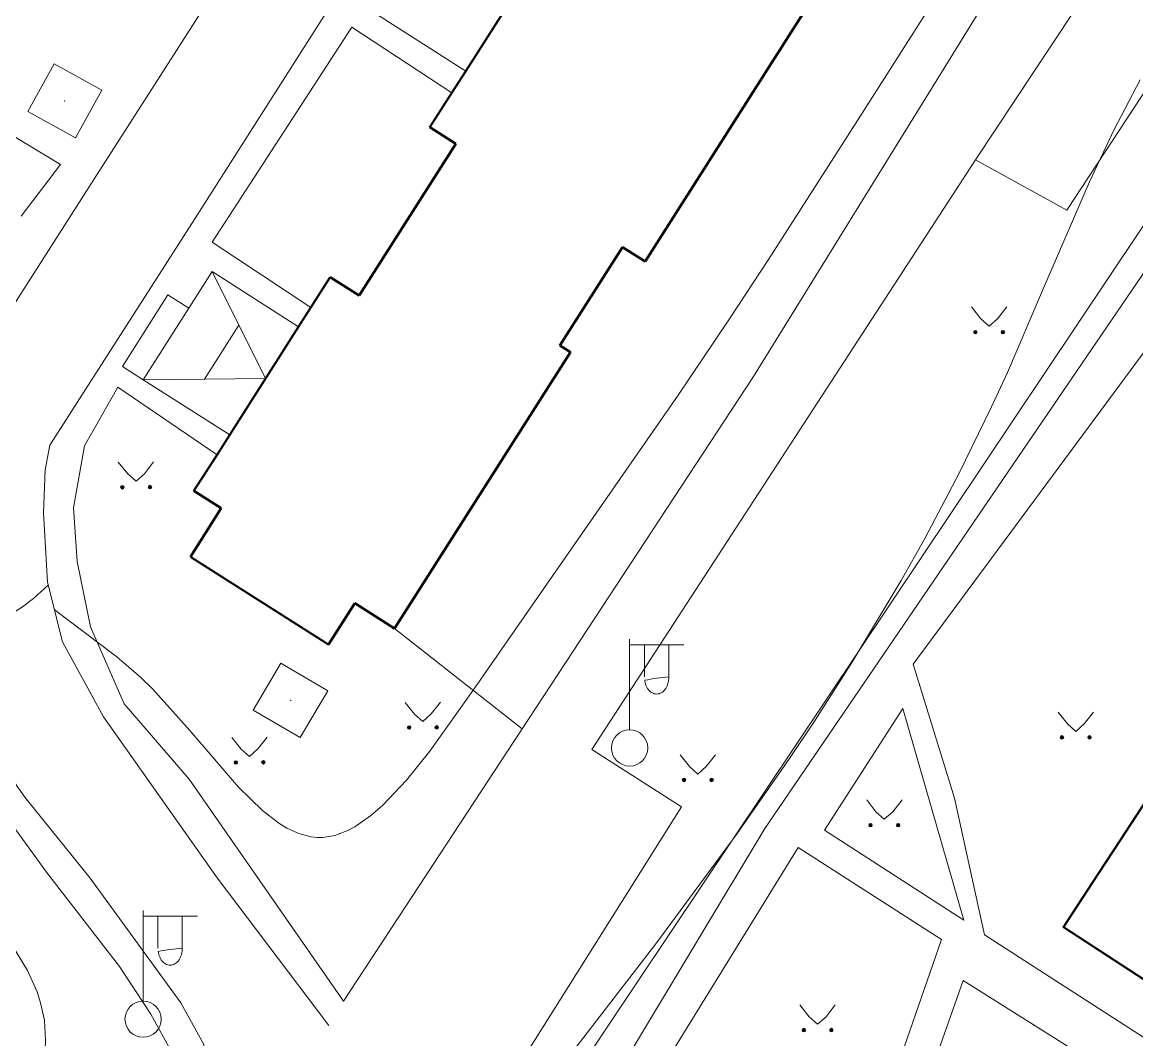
# Model space of a CAD drawing. Extents: x 1000 to 4000, y -5000 to -1000.
# Drawn here: x 1460.8 to 1522.3, y -4550.9 to -4494.7 of the extents above; entities that cross this region are included whole.
import ezdxf

# ---------------------------------------------------------------- set-up
doc = ezdxf.new("R2010")
doc.units = 0
doc.header["$MEASUREMENT"] = 0
for name, color, linetype in [('СЛОЙ_11', 7, 'CONTINUOUS'), ('СЛОЙ_24', 7, 'CONTINUOUS'), ('СЛОЙ_3', 7, 'CONTINUOUS'), ('СЛОЙ_40', 7, 'CONTINUOUS'), ('СЛОЙ_41', 7, 'CONTINUOUS'), ('СЛОЙ_50', 7, 'CONTINUOUS'), ('СЛОЙ_6', 7, 'CONTINUOUS'), ('СЛОЙ_7', 7, 'CONTINUOUS')]:
    doc.layers.add(name, color=color, linetype=linetype)

# ---------------------------------------------------------------- blocks, each defined once
blk = doc.blocks.new('*U103')
at = {"layer": 'СЛОЙ_41', "color": 3, "linetype": 'Continuous'}
for points in [[(0.669, -0.347), (0.667, -0.328), (0.669, -0.309)], [(0.675, -0.365), (0.669, -0.309), (0.675, -0.291)], [(0.669, -0.347), (0.669, -0.309), (0.669, -0.347)], [(0.669, -0.347), (0.669, -0.309), (0.669, -0.309)], [(0.669, -0.347), (0.669, -0.309), (0.675, -0.365)], [(0.684, -0.382), (0.675, -0.291), (0.684, -0.274)], [(0.675, -0.365), (0.675, -0.291), (0.675, -0.365)], [(0.675, -0.365), (0.675, -0.291), (0.675, -0.291)], [(0.675, -0.365), (0.675, -0.291), (0.684, -0.382)], [(0.696, -0.397), (0.684, -0.274), (0.696, -0.259)], [(0.684, -0.382), (0.684, -0.274), (0.684, -0.382)], [(0.684, -0.382), (0.684, -0.274), (0.684, -0.274)], [(0.684, -0.382), (0.684, -0.274), (0.696, -0.397)], [(0.711, -0.409), (0.696, -0.259), (0.711, -0.247)], [(0.696, -0.397), (0.696, -0.259), (0.696, -0.397)], [(0.696, -0.397), (0.696, -0.259), (0.696, -0.259)], [(0.696, -0.397), (0.696, -0.259), (0.711, -0.409)], [(0.728, -0.418), (0.711, -0.247), (0.728, -0.238)], [(0.711, -0.409), (0.711, -0.247), (0.711, -0.409)], [(0.711, -0.409), (0.711, -0.247), (0.711, -0.247)], [(0.711, -0.409), (0.711, -0.247), (0.728, -0.418)], [(0.746, -0.424), (0.728, -0.238), (0.746, -0.232)], [(0.728, -0.418), (0.728, -0.238), (0.728, -0.418)], [(0.728, -0.418), (0.728, -0.238), (0.728, -0.238)], [(0.728, -0.418), (0.728, -0.238), (0.746, -0.424)], [(0.765, -0.426), (0.746, -0.232), (0.765, -0.23)], [(0.746, -0.424), (0.746, -0.232), (0.746, -0.424)], [(0.746, -0.424), (0.746, -0.232), (0.746, -0.232)], [(0.746, -0.424), (0.746, -0.232), (0.765, -0.426)], [(0.765, -0.426), (0.765, -0.23), (0.765, -0.426)]]:
    blk.add_solid(points, dxfattribs=at)
at = {"layer": 'СЛОЙ_41', "color": 3, "linetype": 'Continuous', "extrusion": (0, 0, -1)}
for points in [[(-0.765, -0.426), (-0.765, -0.23), (-0.765, -0.23)], [(-0.765, -0.426), (-0.765, -0.23), (-0.784, -0.424)], [(-0.784, -0.424), (-0.765, -0.23), (-0.784, -0.232)], [(-0.784, -0.424), (-0.784, -0.232), (-0.784, -0.424)], [(-0.784, -0.424), (-0.784, -0.232), (-0.784, -0.232)], [(-0.784, -0.424), (-0.784, -0.232), (-0.802, -0.418)], [(-0.802, -0.418), (-0.784, -0.232), (-0.802, -0.238)], [(-0.802, -0.418), (-0.802, -0.238), (-0.802, -0.418)], [(-0.802, -0.418), (-0.802, -0.238), (-0.802, -0.238)], [(-0.802, -0.418), (-0.802, -0.238), (-0.819, -0.409)], [(-0.819, -0.409), (-0.802, -0.238), (-0.819, -0.247)], [(-0.819, -0.409), (-0.819, -0.247), (-0.819, -0.409)], [(-0.819, -0.409), (-0.819, -0.247), (-0.819, -0.247)], [(-0.819, -0.409), (-0.819, -0.247), (-0.834, -0.397)], [(-0.834, -0.397), (-0.819, -0.247), (-0.834, -0.259)], [(-0.834, -0.397), (-0.834, -0.259), (-0.834, -0.397)], [(-0.834, -0.397), (-0.834, -0.259), (-0.834, -0.259)], [(-0.834, -0.397), (-0.834, -0.259), (-0.846, -0.382)], [(-0.846, -0.382), (-0.834, -0.259), (-0.846, -0.274)], [(-0.846, -0.382), (-0.846, -0.274), (-0.846, -0.382)], [(-0.846, -0.382), (-0.846, -0.274), (-0.846, -0.274)], [(-0.846, -0.382), (-0.846, -0.274), (-0.855, -0.365)], [(-0.855, -0.365), (-0.846, -0.274), (-0.855, -0.291)], [(-0.855, -0.365), (-0.855, -0.291), (-0.855, -0.365)], [(-0.855, -0.365), (-0.855, -0.291), (-0.855, -0.291)], [(-0.855, -0.365), (-0.855, -0.291), (-0.861, -0.347)], [(-0.861, -0.347), (-0.855, -0.291), (-0.861, -0.309)], [(-0.861, -0.347), (-0.861, -0.309), (-0.861, -0.347)], [(-0.861, -0.347), (-0.861, -0.309), (-0.861, -0.309)], [(-0.861, -0.347), (-0.861, -0.309), (-0.863, -0.328)]]:
    blk.add_solid(points, dxfattribs=at)
blk = doc.blocks.new('*U104')
at = {"layer": 'СЛОЙ_41', "color": 3, "linetype": 'Continuous'}
for points in [[(-0.852, -0.347), (-0.854, -0.328), (-0.852, -0.309)], [(-0.846, -0.365), (-0.852, -0.309), (-0.846, -0.291)], [(-0.852, -0.347), (-0.852, -0.309), (-0.852, -0.347)], [(-0.852, -0.347), (-0.852, -0.309), (-0.852, -0.309)], [(-0.852, -0.347), (-0.852, -0.309), (-0.846, -0.365)], [(-0.837, -0.382), (-0.846, -0.291), (-0.837, -0.274)], [(-0.846, -0.365), (-0.846, -0.291), (-0.846, -0.365)], [(-0.846, -0.365), (-0.846, -0.291), (-0.846, -0.291)], [(-0.846, -0.365), (-0.846, -0.291), (-0.837, -0.382)], [(-0.825, -0.397), (-0.837, -0.274), (-0.825, -0.259)], [(-0.837, -0.382), (-0.837, -0.274), (-0.837, -0.382)], [(-0.837, -0.382), (-0.837, -0.274), (-0.837, -0.274)], [(-0.837, -0.382), (-0.837, -0.274), (-0.825, -0.397)], [(-0.81, -0.409), (-0.825, -0.259), (-0.81, -0.247)], [(-0.825, -0.397), (-0.825, -0.259), (-0.825, -0.397)], [(-0.825, -0.397), (-0.825, -0.259), (-0.825, -0.259)], [(-0.825, -0.397), (-0.825, -0.259), (-0.81, -0.409)], [(-0.793, -0.418), (-0.81, -0.247), (-0.793, -0.238)], [(-0.81, -0.409), (-0.81, -0.247), (-0.81, -0.409)], [(-0.81, -0.409), (-0.81, -0.247), (-0.81, -0.247)], [(-0.81, -0.409), (-0.81, -0.247), (-0.793, -0.418)], [(-0.775, -0.424), (-0.793, -0.238), (-0.775, -0.232)], [(-0.793, -0.418), (-0.793, -0.238), (-0.793, -0.418)], [(-0.793, -0.418), (-0.793, -0.238), (-0.793, -0.238)], [(-0.793, -0.418), (-0.793, -0.238), (-0.775, -0.424)], [(-0.756, -0.426), (-0.775, -0.232), (-0.756, -0.23)], [(-0.775, -0.424), (-0.775, -0.232), (-0.775, -0.424)], [(-0.775, -0.424), (-0.775, -0.232), (-0.775, -0.232)], [(-0.775, -0.424), (-0.775, -0.232), (-0.756, -0.426)], [(-0.756, -0.426), (-0.756, -0.23), (-0.756, -0.426)]]:
    blk.add_solid(points, dxfattribs=at)
at = {"layer": 'СЛОЙ_41', "color": 3, "linetype": 'Continuous', "extrusion": (0, 0, -1)}
for points in [[(0.756, -0.426), (0.756, -0.23), (0.756, -0.23)], [(0.756, -0.426), (0.756, -0.23), (0.737, -0.424)], [(0.737, -0.424), (0.756, -0.23), (0.737, -0.232)], [(0.737, -0.424), (0.737, -0.232), (0.737, -0.424)], [(0.737, -0.424), (0.737, -0.232), (0.737, -0.232)], [(0.737, -0.424), (0.737, -0.232), (0.719, -0.418)], [(0.719, -0.418), (0.737, -0.232), (0.719, -0.238)], [(0.719, -0.418), (0.719, -0.238), (0.719, -0.418)], [(0.719, -0.418), (0.719, -0.238), (0.719, -0.238)], [(0.719, -0.418), (0.719, -0.238), (0.702, -0.409)], [(0.702, -0.409), (0.719, -0.238), (0.702, -0.247)], [(0.702, -0.409), (0.702, -0.247), (0.702, -0.409)], [(0.702, -0.409), (0.702, -0.247), (0.702, -0.247)], [(0.702, -0.409), (0.702, -0.247), (0.687, -0.397)], [(0.687, -0.397), (0.702, -0.247), (0.687, -0.259)], [(0.687, -0.397), (0.687, -0.259), (0.687, -0.397)], [(0.687, -0.397), (0.687, -0.259), (0.687, -0.259)], [(0.687, -0.397), (0.687, -0.259), (0.675, -0.382)], [(0.675, -0.382), (0.687, -0.259), (0.675, -0.274)], [(0.675, -0.382), (0.675, -0.274), (0.675, -0.382)], [(0.675, -0.382), (0.675, -0.274), (0.675, -0.274)], [(0.675, -0.382), (0.675, -0.274), (0.666, -0.365)], [(0.666, -0.365), (0.675, -0.274), (0.666, -0.291)], [(0.666, -0.365), (0.666, -0.291), (0.666, -0.365)], [(0.666, -0.365), (0.666, -0.291), (0.666, -0.291)], [(0.666, -0.365), (0.666, -0.291), (0.66, -0.347)], [(0.66, -0.347), (0.666, -0.291), (0.66, -0.309)], [(0.66, -0.347), (0.66, -0.309), (0.66, -0.347)], [(0.66, -0.347), (0.66, -0.309), (0.66, -0.309)], [(0.66, -0.347), (0.66, -0.309), (0.658, -0.328)]]:
    blk.add_solid(points, dxfattribs=at)

msp = doc.modelspace()

# ---------------------------------------------------------------- linework, layer by layer
at = {"layer": 'СЛОЙ_11', "color": 253, "linetype": 'Continuous', "lineweight": 0}
msp.add_lwpolyline([(1487.943, -4557.895), (1529.432, -4495.847)], dxfattribs=at)
at = {"layer": 'СЛОЙ_24', "color": 253, "linetype": 'Continuous', "lineweight": 0}
for p, q in [((1462.939, -4502.555), (1456.532, -4498.684)), ((1460.764, -4505.394), (1462.939, -4502.555)), ((1509.425, -4532.581), (1512.781, -4544.248)), ((1512.781, -4544.248), (1505.09, -4539.285)), ((1511.545, -4545.331), (1503.646, -4540.248))]:
    msp.add_line(p, q, dxfattribs=at)
for points in [[(1462.36, -4518.032), (1470.356, -4505.557), (1491.269, -4472.699), (1500.18, -4459.092)], [(1488.42, -4533.699), (1501.181, -4514.246), (1521.829, -4480.824), (1522.603, -4479.091), (1523.606, -4476.219), (1524.062, -4473.939), (1524.108, -4471.676), (1523.808, -4470.523), (1523.561, -4470.035), (1523.239, -4469.334), (1522.576, -4468.488), (1521.941, -4467.882)], [(1464.648, -4503.588), (1477.803, -4483.03)], [(1513.424, -4502.291), (1520.949, -4490.931), (1525.928, -4493.703)], [(1513.424, -4502.291), (1518.466, -4505.074), (1525.928, -4493.703)], [(1476.756, -4510.439), (1471.313, -4506.833), (1479.016, -4494.978), (1484.536, -4498.596)], [(1490.764, -4557.572), (1501.8, -4539.205), (1530.786, -4496.675)], [(1509.987, -4530.132), (1533.683, -4498.089)], [(1492.267, -4534.844), (1513.424, -4502.291)], [(1457.687, -4514.466), (1464.648, -4503.588)], [(1466.446, -4532.316), (1464.594, -4528.065), (1463.864, -4524.462), (1463.652, -4521.504), (1464.267, -4518.074), (1466.102, -4514.833), (1471.581, -4518.565)], [(1419.868, -4526.71), (1421.548, -4524.132), (1423.335, -4521.543), (1425.627, -4519.016), (1427.941, -4517.071), (1430.439, -4516.536), (1432.981, -4516.893), (1436.14, -4518.352), (1456.15, -4530.619), (1460.982, -4537.459), (1464.574, -4541.929), (1469.588, -4548.821), (1470.842, -4551.119), (1470.882, -4553.145), (1470.59, -4555.598), (1470.041, -4557.795), (1468.211, -4560.944), (1454.152, -4583.109), (1453.483, -4583.979)], [(1465.312, -4533.035), (1463.044, -4528.885), (1462.223, -4525.602), (1461.995, -4521.771), (1462.087, -4519.4), (1462.36, -4518.032)], [(1450.708, -4528.908), (1454.807, -4531.471), (1462.163, -4541.612), (1466.198, -4546.811), (1467.918, -4549.447), (1469.126, -4551.607), (1469.419, -4553.328), (1469.126, -4556.111), (1467.772, -4558.93), (1452.467, -4583.324)], [(1509.987, -4530.132), (1512.274, -4537.518), (1513.92, -4545.066)], [(1466.446, -4532.316), (1470.033, -4536.473), (1478.566, -4548.719)], [(1465.312, -4533.035), (1471.589, -4541.919), (1477.742, -4550.068)], [(1505.09, -4539.285), (1509.425, -4532.581)], [(1478.566, -4548.719), (1488.42, -4533.699)], [(1497.202, -4537.996), (1492.267, -4534.844)], [(1497.202, -4537.996), (1470.431, -4580.58), (1466.984, -4578.217)], [(1492.369, -4558.535), (1503.646, -4540.248)], [(1504.489, -4567.929), (1504.569, -4565.481), (1511.545, -4545.331)], [(1528.842, -4551.518), (1527.43, -4553.77), (1513.92, -4545.066)], [(1507.077, -4567.46), (1506.415, -4565.561), (1512.756, -4547.576), (1533.153, -4560.423)]]:
    msp.add_lwpolyline(points, dxfattribs=at)
at = {"layer": 'СЛОЙ_3', "color": 253, "linetype": 'Continuous', "lineweight": 0}
for p, q in [((1461.144, -4499.63), (1462.588, -4497.001)), ((1462.588, -4497.001), (1465.217, -4498.445)), ((1463.773, -4501.075), (1465.217, -4498.445)), ((1463.773, -4501.075), (1461.144, -4499.63)), ((1494.344, -4533.751), (1494.344, -4528.751)), ((1494.344, -4531.751), (1494.344, -4528.751)), ((1494.344, -4529.065), (1497.344, -4529.065)), ((1495.165, -4530.833), (1495.165, -4529.065)), ((1496.507, -4530.833), (1496.507, -4529.065)), ((1473.58, -4532.657), (1475.101, -4530.071)), ((1475.101, -4530.071), (1477.687, -4531.592)), ((1476.166, -4534.179), (1477.687, -4531.592)), ((1476.166, -4534.179), (1473.58, -4532.657)), ((1467.5, -4548.721), (1467.5, -4543.721)), ((1467.5, -4546.721), (1467.5, -4543.721)), ((1467.5, -4544.035), (1470.5, -4544.035)), ((1468.321, -4545.803), (1468.321, -4544.035)), ((1469.663, -4545.803), (1469.663, -4544.035))]:
    msp.add_line(p, q, dxfattribs=at)
for points in [[(1496.507, -4530.833, -0.035191), (1496.494, -4531.017, -0.036545), (1496.456, -4531.194, -0.03934), (1496.394, -4531.357, -0.0437), (1496.311, -4531.5, -0.049642), (1496.209, -4531.617, -0.056748), (1496.093, -4531.704, -0.0637), (1495.967, -4531.758, -0.068204), (1495.836, -4531.776, -0.068204), (1495.705, -4531.758, -0.0637), (1495.579, -4531.704, -0.056748), (1495.463, -4531.617, -0.049642), (1495.361, -4531.5, -0.0437), (1495.278, -4531.357, -0.03934), (1495.216, -4531.194, -0.036545), (1495.178, -4531.017, -0.035191)], [(1469.663, -4545.803, -0.035191), (1469.65, -4545.987, -0.036545), (1469.612, -4546.164, -0.03934), (1469.55, -4546.327, -0.0437), (1469.467, -4546.47, -0.049642), (1469.365, -4546.587, -0.056748), (1469.249, -4546.674, -0.0637), (1469.123, -4546.728, -0.068204), (1468.992, -4546.746, -0.068204), (1468.861, -4546.728, -0.0637), (1468.735, -4546.674, -0.056748), (1468.619, -4546.587, -0.049642), (1468.517, -4546.47, -0.0437), (1468.434, -4546.327, -0.03934), (1468.372, -4546.164, -0.036545), (1468.334, -4545.987, -0.035191)]]:
    msp.add_lwpolyline(points, format="xyb", close=True, dxfattribs=at)
for centre in [(1494.344, -4534.751), (1467.5, -4549.721)]:
    msp.add_circle(centre, 1, dxfattribs=at)
for p in [(1463.18, -4499.038), (1475.633, -4532.125)]:
    msp.add_point(p, dxfattribs=at)
at = {"layer": 'СЛОЙ_40', "color": 253, "linetype": 'Continuous', "lineweight": 0}
msp.add_lwpolyline([(1481.374, -4528.166), (1488.42, -4533.699)], dxfattribs=at)
at = {"layer": 'СЛОЙ_41', "color": 253, "linetype": 'Continuous', "lineweight": 0}
for p, q in [((1513.206, -4510.413), (1513.716, -4511.063)), ((1515.156, -4510.413), (1514.646, -4511.063)), ((1513.716, -4511.063), (1514.176, -4511.473)), ((1514.646, -4511.063), (1514.176, -4511.473)), ((1517.987, -4532.778), (1518.497, -4533.428)), ((1519.937, -4532.778), (1519.427, -4533.428)), ((1518.497, -4533.428), (1518.957, -4533.838)), ((1519.427, -4533.428), (1518.957, -4533.838)), ((1497.131, -4535.131), (1497.641, -4535.781)), ((1499.081, -4535.131), (1498.571, -4535.781)), ((1497.641, -4535.781), (1498.101, -4536.191)), ((1498.571, -4535.781), (1498.101, -4536.191)), ((1507.424, -4537.619), (1507.934, -4538.269)), ((1509.374, -4537.619), (1508.864, -4538.269)), ((1507.934, -4538.269), (1508.394, -4538.679)), ((1508.864, -4538.269), (1508.394, -4538.679)), ((1503.741, -4548.934), (1504.251, -4549.584)), ((1505.691, -4548.934), (1505.181, -4549.584)), ((1504.251, -4549.584), (1504.711, -4549.994)), ((1505.181, -4549.584), (1504.711, -4549.994))]:
    msp.add_line(p, q, dxfattribs=at)
for points in [[(1466.132, -4518.98), (1466.648, -4519.626), (1467.111, -4520.032)], [(1468.082, -4518.964), (1467.578, -4519.618), (1467.111, -4520.032)], [(1481.955, -4532.239), (1482.471, -4532.885), (1482.934, -4533.291)], [(1483.905, -4532.223), (1483.401, -4532.877), (1482.934, -4533.291)], [(1472.391, -4534.167), (1472.907, -4534.813), (1473.37, -4535.219)], [(1474.341, -4534.151), (1473.837, -4534.805), (1473.37, -4535.219)]]:
    msp.add_lwpolyline(points, dxfattribs=at)
for centre in [(1513.42, -4511.801), (1514.941, -4511.801), (1466.358, -4520.366), (1467.879, -4520.354), (1482.181, -4533.625), (1483.702, -4533.613), (1518.201, -4534.166), (1519.722, -4534.166), (1472.617, -4535.553), (1474.138, -4535.541), (1497.345, -4536.519), (1498.866, -4536.519), (1507.638, -4539.009), (1509.159, -4539.009), (1503.955, -4550.322), (1505.476, -4550.322)]:
    msp.add_circle(centre, 0.0976, dxfattribs=at)
for points in [[(1513.324, -4511.82), (1513.322, -4511.801), (1513.324, -4511.782)], [(1513.329, -4511.838), (1513.324, -4511.782), (1513.329, -4511.764)], [(1513.324, -4511.82), (1513.324, -4511.782), (1513.329, -4511.838)], [(1513.338, -4511.855), (1513.329, -4511.764), (1513.338, -4511.747)], [(1513.329, -4511.838), (1513.329, -4511.764), (1513.338, -4511.855)], [(1513.351, -4511.87), (1513.338, -4511.747), (1513.351, -4511.732)], [(1513.338, -4511.855), (1513.338, -4511.747), (1513.351, -4511.87)], [(1513.365, -4511.882), (1513.351, -4511.732), (1513.365, -4511.72)], [(1513.351, -4511.87), (1513.351, -4511.732), (1513.365, -4511.882)], [(1513.382, -4511.891), (1513.365, -4511.72), (1513.382, -4511.711)], [(1513.365, -4511.882), (1513.365, -4511.72), (1513.382, -4511.891)], [(1513.401, -4511.897), (1513.382, -4511.711), (1513.401, -4511.705)], [(1513.382, -4511.891), (1513.382, -4511.711), (1513.401, -4511.897)], [(1513.42, -4511.899), (1513.401, -4511.705), (1513.42, -4511.703)], [(1513.401, -4511.897), (1513.401, -4511.705), (1513.42, -4511.899)], [(1514.845, -4511.82), (1514.843, -4511.801), (1514.845, -4511.782)], [(1514.85, -4511.838), (1514.845, -4511.782), (1514.85, -4511.764)], [(1514.845, -4511.82), (1514.845, -4511.782), (1514.85, -4511.838)], [(1514.859, -4511.855), (1514.85, -4511.764), (1514.859, -4511.747)], [(1514.85, -4511.838), (1514.85, -4511.764), (1514.859, -4511.855)], [(1514.872, -4511.87), (1514.859, -4511.747), (1514.872, -4511.732)], [(1514.859, -4511.855), (1514.859, -4511.747), (1514.872, -4511.87)], [(1514.886, -4511.882), (1514.872, -4511.732), (1514.886, -4511.72)], [(1514.872, -4511.87), (1514.872, -4511.732), (1514.886, -4511.882)], [(1514.903, -4511.891), (1514.886, -4511.72), (1514.903, -4511.711)], [(1514.886, -4511.882), (1514.886, -4511.72), (1514.903, -4511.891)], [(1514.922, -4511.897), (1514.903, -4511.711), (1514.922, -4511.705)], [(1514.903, -4511.891), (1514.903, -4511.711), (1514.922, -4511.897)], [(1514.941, -4511.899), (1514.922, -4511.705), (1514.941, -4511.703)], [(1514.922, -4511.897), (1514.922, -4511.705), (1514.941, -4511.899)], [(1518.105, -4534.185), (1518.103, -4534.166), (1518.105, -4534.147)], [(1518.11, -4534.203), (1518.105, -4534.147), (1518.11, -4534.129)], [(1518.105, -4534.185), (1518.105, -4534.147), (1518.11, -4534.203)], [(1518.119, -4534.22), (1518.11, -4534.129), (1518.119, -4534.112)], [(1518.11, -4534.203), (1518.11, -4534.129), (1518.119, -4534.22)], [(1518.132, -4534.235), (1518.119, -4534.112), (1518.132, -4534.097)], [(1518.119, -4534.22), (1518.119, -4534.112), (1518.132, -4534.235)], [(1518.146, -4534.247), (1518.132, -4534.097), (1518.146, -4534.085)], [(1518.132, -4534.235), (1518.132, -4534.097), (1518.146, -4534.247)], [(1518.163, -4534.256), (1518.146, -4534.085), (1518.163, -4534.076)], [(1518.146, -4534.247), (1518.146, -4534.085), (1518.163, -4534.256)], [(1518.182, -4534.262), (1518.163, -4534.076), (1518.182, -4534.07)], [(1518.163, -4534.256), (1518.163, -4534.076), (1518.182, -4534.262)], [(1518.201, -4534.264), (1518.182, -4534.07), (1518.201, -4534.068)], [(1518.182, -4534.262), (1518.182, -4534.07), (1518.201, -4534.264)], [(1519.626, -4534.185), (1519.624, -4534.166), (1519.626, -4534.147)], [(1519.631, -4534.203), (1519.626, -4534.147), (1519.631, -4534.129)], [(1519.626, -4534.185), (1519.626, -4534.147), (1519.631, -4534.203)], [(1519.64, -4534.22), (1519.631, -4534.129), (1519.64, -4534.112)], [(1519.631, -4534.203), (1519.631, -4534.129), (1519.64, -4534.22)], [(1519.653, -4534.235), (1519.64, -4534.112), (1519.653, -4534.097)], [(1519.64, -4534.22), (1519.64, -4534.112), (1519.653, -4534.235)], [(1519.667, -4534.247), (1519.653, -4534.097), (1519.667, -4534.085)], [(1519.653, -4534.235), (1519.653, -4534.097), (1519.667, -4534.247)], [(1519.684, -4534.256), (1519.667, -4534.085), (1519.684, -4534.076)], [(1519.667, -4534.247), (1519.667, -4534.085), (1519.684, -4534.256)], [(1519.703, -4534.262), (1519.684, -4534.076), (1519.703, -4534.07)], [(1519.684, -4534.256), (1519.684, -4534.076), (1519.703, -4534.262)], [(1519.722, -4534.264), (1519.703, -4534.07), (1519.722, -4534.068)], [(1519.703, -4534.262), (1519.703, -4534.07), (1519.722, -4534.264)], [(1497.249, -4536.538), (1497.247, -4536.519), (1497.249, -4536.5)], [(1497.254, -4536.556), (1497.249, -4536.5), (1497.254, -4536.482)], [(1497.249, -4536.538), (1497.249, -4536.5), (1497.254, -4536.556)], [(1497.263, -4536.573), (1497.254, -4536.482), (1497.263, -4536.465)], [(1497.254, -4536.556), (1497.254, -4536.482), (1497.263, -4536.573)], [(1497.276, -4536.588), (1497.263, -4536.465), (1497.276, -4536.45)], [(1497.263, -4536.573), (1497.263, -4536.465), (1497.276, -4536.588)], [(1497.29, -4536.6), (1497.276, -4536.45), (1497.29, -4536.438)], [(1497.276, -4536.588), (1497.276, -4536.45), (1497.29, -4536.6)], [(1497.307, -4536.609), (1497.29, -4536.438), (1497.307, -4536.429)], [(1497.29, -4536.6), (1497.29, -4536.438), (1497.307, -4536.609)], [(1497.326, -4536.615), (1497.307, -4536.429), (1497.326, -4536.423)], [(1497.307, -4536.609), (1497.307, -4536.429), (1497.326, -4536.615)], [(1497.345, -4536.617), (1497.326, -4536.423), (1497.345, -4536.421)], [(1497.326, -4536.615), (1497.326, -4536.423), (1497.345, -4536.617)], [(1498.77, -4536.538), (1498.768, -4536.519), (1498.77, -4536.5)], [(1498.775, -4536.556), (1498.77, -4536.5), (1498.775, -4536.482)], [(1498.77, -4536.538), (1498.77, -4536.5), (1498.775, -4536.556)], [(1498.784, -4536.573), (1498.775, -4536.482), (1498.784, -4536.465)], [(1498.775, -4536.556), (1498.775, -4536.482), (1498.784, -4536.573)], [(1498.797, -4536.588), (1498.784, -4536.465), (1498.797, -4536.45)], [(1498.784, -4536.573), (1498.784, -4536.465), (1498.797, -4536.588)], [(1498.811, -4536.6), (1498.797, -4536.45), (1498.811, -4536.438)], [(1498.797, -4536.588), (1498.797, -4536.45), (1498.811, -4536.6)], [(1498.828, -4536.609), (1498.811, -4536.438), (1498.828, -4536.429)], [(1498.811, -4536.6), (1498.811, -4536.438), (1498.828, -4536.609)], [(1498.847, -4536.615), (1498.828, -4536.429), (1498.847, -4536.423)], [(1498.828, -4536.609), (1498.828, -4536.429), (1498.847, -4536.615)], [(1498.866, -4536.617), (1498.847, -4536.423), (1498.866, -4536.421)], [(1498.847, -4536.615), (1498.847, -4536.423), (1498.866, -4536.617)], [(1507.542, -4539.028), (1507.54, -4539.009), (1507.542, -4538.989)], [(1507.548, -4539.046), (1507.542, -4538.989), (1507.548, -4538.971)], [(1507.542, -4539.028), (1507.542, -4538.989), (1507.548, -4539.046)], [(1507.557, -4539.063), (1507.548, -4538.971), (1507.557, -4538.954)], [(1507.548, -4539.046), (1507.548, -4538.971), (1507.557, -4539.063)], [(1507.569, -4539.078), (1507.557, -4538.954), (1507.569, -4538.94)], [(1507.557, -4539.063), (1507.557, -4538.954), (1507.569, -4539.078)], [(1507.584, -4539.09), (1507.569, -4538.94), (1507.584, -4538.927)], [(1507.569, -4539.078), (1507.569, -4538.94), (1507.584, -4539.09)], [(1507.601, -4539.099), (1507.584, -4538.927), (1507.601, -4538.918)], [(1507.584, -4539.09), (1507.584, -4538.927), (1507.601, -4539.099)], [(1507.619, -4539.104), (1507.601, -4538.918), (1507.619, -4538.913)], [(1507.601, -4539.099), (1507.601, -4538.918), (1507.619, -4539.104)], [(1507.638, -4539.106), (1507.619, -4538.913), (1507.638, -4538.911)], [(1507.619, -4539.104), (1507.619, -4538.913), (1507.638, -4539.106)], [(1509.063, -4539.028), (1509.061, -4539.009), (1509.063, -4538.989)], [(1509.069, -4539.046), (1509.063, -4538.989), (1509.069, -4538.971)], [(1509.063, -4539.028), (1509.063, -4538.989), (1509.069, -4539.046)], [(1509.078, -4539.063), (1509.069, -4538.971), (1509.078, -4538.954)], [(1509.069, -4539.046), (1509.069, -4538.971), (1509.078, -4539.063)], [(1509.09, -4539.078), (1509.078, -4538.954), (1509.09, -4538.94)], [(1509.078, -4539.063), (1509.078, -4538.954), (1509.09, -4539.078)], [(1509.105, -4539.09), (1509.09, -4538.94), (1509.105, -4538.927)], [(1509.09, -4539.078), (1509.09, -4538.94), (1509.105, -4539.09)], [(1509.122, -4539.099), (1509.105, -4538.927), (1509.122, -4538.918)], [(1509.105, -4539.09), (1509.105, -4538.927), (1509.122, -4539.099)], [(1509.14, -4539.104), (1509.122, -4538.918), (1509.14, -4538.913)], [(1509.122, -4539.099), (1509.122, -4538.918), (1509.14, -4539.104)], [(1509.159, -4539.106), (1509.14, -4538.913), (1509.159, -4538.911)], [(1509.14, -4539.104), (1509.14, -4538.913), (1509.159, -4539.106)], [(1503.886, -4550.391), (1503.873, -4550.268), (1503.886, -4550.253)], [(1503.9, -4550.403), (1503.886, -4550.253), (1503.9, -4550.241)], [(1503.886, -4550.391), (1503.886, -4550.253), (1503.9, -4550.403)], [(1503.917, -4550.412), (1503.9, -4550.241), (1503.917, -4550.232)], [(1503.9, -4550.403), (1503.9, -4550.241), (1503.917, -4550.412)], [(1503.936, -4550.418), (1503.917, -4550.232), (1503.936, -4550.226)], [(1503.917, -4550.412), (1503.917, -4550.232), (1503.936, -4550.418)], [(1503.955, -4550.42), (1503.936, -4550.226), (1503.955, -4550.224)], [(1503.936, -4550.418), (1503.936, -4550.226), (1503.955, -4550.42)], [(1505.407, -4550.391), (1505.394, -4550.268), (1505.407, -4550.253)], [(1505.421, -4550.403), (1505.407, -4550.253), (1505.421, -4550.241)], [(1505.407, -4550.391), (1505.407, -4550.253), (1505.421, -4550.403)], [(1505.438, -4550.412), (1505.421, -4550.241), (1505.438, -4550.232)], [(1505.421, -4550.403), (1505.421, -4550.241), (1505.438, -4550.412)], [(1505.457, -4550.418), (1505.438, -4550.232), (1505.457, -4550.226)], [(1505.438, -4550.412), (1505.438, -4550.232), (1505.457, -4550.418)], [(1505.476, -4550.42), (1505.457, -4550.226), (1505.476, -4550.224)], [(1505.457, -4550.418), (1505.457, -4550.226), (1505.476, -4550.42)], [(1503.859, -4550.341), (1503.857, -4550.322), (1503.859, -4550.303)], [(1503.864, -4550.359), (1503.859, -4550.303), (1503.864, -4550.285)], [(1503.859, -4550.341), (1503.859, -4550.303), (1503.864, -4550.359)], [(1503.873, -4550.376), (1503.864, -4550.285), (1503.873, -4550.268)], [(1503.864, -4550.359), (1503.864, -4550.285), (1503.873, -4550.376)], [(1503.873, -4550.376), (1503.873, -4550.268), (1503.886, -4550.391)], [(1505.38, -4550.341), (1505.378, -4550.322), (1505.38, -4550.303)], [(1505.385, -4550.359), (1505.38, -4550.303), (1505.385, -4550.285)], [(1505.38, -4550.341), (1505.38, -4550.303), (1505.385, -4550.359)], [(1505.394, -4550.376), (1505.385, -4550.285), (1505.394, -4550.268)], [(1505.385, -4550.359), (1505.385, -4550.285), (1505.394, -4550.376)], [(1505.394, -4550.376), (1505.394, -4550.268), (1505.407, -4550.391)]]:
    msp.add_solid(points, dxfattribs=at)
at = {"layer": 'СЛОЙ_41', "color": 253, "linetype": 'Continuous', "lineweight": 0, "extrusion": (0, 0, -1)}
for points in [[(-1513.42, -4511.899), (-1513.42, -4511.703), (-1513.439, -4511.897)], [(-1513.439, -4511.897), (-1513.42, -4511.703), (-1513.439, -4511.705)], [(-1513.439, -4511.897), (-1513.439, -4511.705), (-1513.457, -4511.891)], [(-1513.457, -4511.891), (-1513.439, -4511.705), (-1513.457, -4511.711)], [(-1513.457, -4511.891), (-1513.457, -4511.711), (-1513.474, -4511.882)], [(-1513.474, -4511.882), (-1513.457, -4511.711), (-1513.474, -4511.72)], [(-1513.474, -4511.882), (-1513.474, -4511.72), (-1513.489, -4511.87)], [(-1513.489, -4511.87), (-1513.474, -4511.72), (-1513.489, -4511.732)], [(-1513.489, -4511.87), (-1513.489, -4511.732), (-1513.501, -4511.855)], [(-1513.501, -4511.855), (-1513.489, -4511.732), (-1513.501, -4511.747)], [(-1513.501, -4511.855), (-1513.501, -4511.747), (-1513.51, -4511.838)], [(-1513.51, -4511.838), (-1513.501, -4511.747), (-1513.51, -4511.764)], [(-1513.51, -4511.838), (-1513.51, -4511.764), (-1513.515, -4511.82)], [(-1513.515, -4511.82), (-1513.51, -4511.764), (-1513.515, -4511.782)], [(-1513.515, -4511.82), (-1513.515, -4511.782), (-1513.517, -4511.801)], [(-1514.941, -4511.899), (-1514.941, -4511.703), (-1514.96, -4511.897)], [(-1514.96, -4511.897), (-1514.941, -4511.703), (-1514.96, -4511.705)], [(-1514.96, -4511.897), (-1514.96, -4511.705), (-1514.978, -4511.891)], [(-1514.978, -4511.891), (-1514.96, -4511.705), (-1514.978, -4511.711)], [(-1514.978, -4511.891), (-1514.978, -4511.711), (-1514.995, -4511.882)], [(-1514.995, -4511.882), (-1514.978, -4511.711), (-1514.995, -4511.72)], [(-1514.995, -4511.882), (-1514.995, -4511.72), (-1515.01, -4511.87)], [(-1515.01, -4511.87), (-1514.995, -4511.72), (-1515.01, -4511.732)], [(-1515.01, -4511.87), (-1515.01, -4511.732), (-1515.022, -4511.855)], [(-1515.022, -4511.855), (-1515.01, -4511.732), (-1515.022, -4511.747)], [(-1515.022, -4511.855), (-1515.022, -4511.747), (-1515.031, -4511.838)], [(-1515.031, -4511.838), (-1515.022, -4511.747), (-1515.031, -4511.764)], [(-1515.031, -4511.838), (-1515.031, -4511.764), (-1515.036, -4511.82)], [(-1515.036, -4511.82), (-1515.031, -4511.764), (-1515.036, -4511.782)], [(-1515.036, -4511.82), (-1515.036, -4511.782), (-1515.038, -4511.801)], [(-1518.201, -4534.264), (-1518.201, -4534.068), (-1518.22, -4534.262)], [(-1518.22, -4534.262), (-1518.201, -4534.068), (-1518.22, -4534.07)], [(-1518.22, -4534.262), (-1518.22, -4534.07), (-1518.238, -4534.256)], [(-1518.238, -4534.256), (-1518.22, -4534.07), (-1518.238, -4534.076)], [(-1518.238, -4534.256), (-1518.238, -4534.076), (-1518.255, -4534.247)], [(-1518.255, -4534.247), (-1518.238, -4534.076), (-1518.255, -4534.085)], [(-1518.255, -4534.247), (-1518.255, -4534.085), (-1518.27, -4534.235)], [(-1518.27, -4534.235), (-1518.255, -4534.085), (-1518.27, -4534.097)], [(-1518.27, -4534.235), (-1518.27, -4534.097), (-1518.282, -4534.22)], [(-1518.282, -4534.22), (-1518.27, -4534.097), (-1518.282, -4534.112)], [(-1518.282, -4534.22), (-1518.282, -4534.112), (-1518.291, -4534.203)], [(-1518.291, -4534.203), (-1518.282, -4534.112), (-1518.291, -4534.129)], [(-1518.291, -4534.203), (-1518.291, -4534.129), (-1518.296, -4534.185)], [(-1518.296, -4534.185), (-1518.291, -4534.129), (-1518.296, -4534.147)], [(-1518.296, -4534.185), (-1518.296, -4534.147), (-1518.298, -4534.166)], [(-1519.722, -4534.264), (-1519.722, -4534.068), (-1519.741, -4534.262)], [(-1519.741, -4534.262), (-1519.722, -4534.068), (-1519.741, -4534.07)], [(-1519.741, -4534.262), (-1519.741, -4534.07), (-1519.759, -4534.256)], [(-1519.759, -4534.256), (-1519.741, -4534.07), (-1519.759, -4534.076)], [(-1519.759, -4534.256), (-1519.759, -4534.076), (-1519.776, -4534.247)], [(-1519.776, -4534.247), (-1519.759, -4534.076), (-1519.776, -4534.085)], [(-1519.776, -4534.247), (-1519.776, -4534.085), (-1519.791, -4534.235)], [(-1519.791, -4534.235), (-1519.776, -4534.085), (-1519.791, -4534.097)], [(-1519.791, -4534.235), (-1519.791, -4534.097), (-1519.803, -4534.22)], [(-1519.803, -4534.22), (-1519.791, -4534.097), (-1519.803, -4534.112)], [(-1519.803, -4534.22), (-1519.803, -4534.112), (-1519.812, -4534.203)], [(-1519.812, -4534.203), (-1519.803, -4534.112), (-1519.812, -4534.129)], [(-1519.812, -4534.203), (-1519.812, -4534.129), (-1519.817, -4534.185)], [(-1519.817, -4534.185), (-1519.812, -4534.129), (-1519.817, -4534.147)], [(-1519.817, -4534.185), (-1519.817, -4534.147), (-1519.819, -4534.166)], [(-1497.345, -4536.617), (-1497.345, -4536.421), (-1497.364, -4536.615)], [(-1497.364, -4536.615), (-1497.345, -4536.421), (-1497.364, -4536.423)], [(-1497.364, -4536.615), (-1497.364, -4536.423), (-1497.382, -4536.609)], [(-1497.382, -4536.609), (-1497.364, -4536.423), (-1497.382, -4536.429)], [(-1497.382, -4536.609), (-1497.382, -4536.429), (-1497.399, -4536.6)], [(-1497.399, -4536.6), (-1497.382, -4536.429), (-1497.399, -4536.438)], [(-1497.399, -4536.6), (-1497.399, -4536.438), (-1497.414, -4536.588)], [(-1497.414, -4536.588), (-1497.399, -4536.438), (-1497.414, -4536.45)], [(-1497.414, -4536.588), (-1497.414, -4536.45), (-1497.426, -4536.573)], [(-1497.426, -4536.573), (-1497.414, -4536.45), (-1497.426, -4536.465)], [(-1497.426, -4536.573), (-1497.426, -4536.465), (-1497.435, -4536.556)], [(-1497.435, -4536.556), (-1497.426, -4536.465), (-1497.435, -4536.482)], [(-1497.435, -4536.556), (-1497.435, -4536.482), (-1497.44, -4536.538)], [(-1497.44, -4536.538), (-1497.435, -4536.482), (-1497.44, -4536.5)], [(-1497.44, -4536.538), (-1497.44, -4536.5), (-1497.442, -4536.519)], [(-1498.866, -4536.617), (-1498.866, -4536.421), (-1498.885, -4536.615)], [(-1498.885, -4536.615), (-1498.866, -4536.421), (-1498.885, -4536.423)], [(-1498.885, -4536.615), (-1498.885, -4536.423), (-1498.903, -4536.609)], [(-1498.903, -4536.609), (-1498.885, -4536.423), (-1498.903, -4536.429)], [(-1498.903, -4536.609), (-1498.903, -4536.429), (-1498.92, -4536.6)], [(-1498.92, -4536.6), (-1498.903, -4536.429), (-1498.92, -4536.438)], [(-1498.92, -4536.6), (-1498.92, -4536.438), (-1498.935, -4536.588)], [(-1498.935, -4536.588), (-1498.92, -4536.438), (-1498.935, -4536.45)], [(-1498.935, -4536.588), (-1498.935, -4536.45), (-1498.947, -4536.573)], [(-1498.947, -4536.573), (-1498.935, -4536.45), (-1498.947, -4536.465)], [(-1498.947, -4536.573), (-1498.947, -4536.465), (-1498.956, -4536.556)], [(-1498.956, -4536.556), (-1498.947, -4536.465), (-1498.956, -4536.482)], [(-1498.956, -4536.556), (-1498.956, -4536.482), (-1498.961, -4536.538)], [(-1498.961, -4536.538), (-1498.956, -4536.482), (-1498.961, -4536.5)], [(-1498.961, -4536.538), (-1498.961, -4536.5), (-1498.963, -4536.519)], [(-1507.638, -4539.106), (-1507.638, -4538.911), (-1507.657, -4539.104)], [(-1507.657, -4539.104), (-1507.638, -4538.911), (-1507.657, -4538.913)], [(-1507.657, -4539.104), (-1507.657, -4538.913), (-1507.675, -4539.099)], [(-1507.675, -4539.099), (-1507.657, -4538.913), (-1507.675, -4538.918)], [(-1507.675, -4539.099), (-1507.675, -4538.918), (-1507.692, -4539.09)], [(-1507.692, -4539.09), (-1507.675, -4538.918), (-1507.692, -4538.927)], [(-1507.692, -4539.09), (-1507.692, -4538.927), (-1507.707, -4539.078)], [(-1507.707, -4539.078), (-1507.692, -4538.927), (-1507.707, -4538.94)], [(-1507.707, -4539.078), (-1507.707, -4538.94), (-1507.719, -4539.063)], [(-1507.719, -4539.063), (-1507.707, -4538.94), (-1507.719, -4538.954)], [(-1507.719, -4539.063), (-1507.719, -4538.954), (-1507.728, -4539.046)], [(-1507.728, -4539.046), (-1507.719, -4538.954), (-1507.728, -4538.971)], [(-1507.728, -4539.046), (-1507.728, -4538.971), (-1507.734, -4539.028)], [(-1507.734, -4539.028), (-1507.728, -4538.971), (-1507.734, -4538.989)], [(-1507.734, -4539.028), (-1507.734, -4538.989), (-1507.736, -4539.009)], [(-1509.159, -4539.106), (-1509.159, -4538.911), (-1509.178, -4539.104)], [(-1509.178, -4539.104), (-1509.159, -4538.911), (-1509.178, -4538.913)], [(-1509.178, -4539.104), (-1509.178, -4538.913), (-1509.196, -4539.099)], [(-1509.196, -4539.099), (-1509.178, -4538.913), (-1509.196, -4538.918)], [(-1509.196, -4539.099), (-1509.196, -4538.918), (-1509.213, -4539.09)], [(-1509.213, -4539.09), (-1509.196, -4538.918), (-1509.213, -4538.927)], [(-1509.213, -4539.09), (-1509.213, -4538.927), (-1509.228, -4539.078)], [(-1509.228, -4539.078), (-1509.213, -4538.927), (-1509.228, -4538.94)], [(-1509.228, -4539.078), (-1509.228, -4538.94), (-1509.24, -4539.063)], [(-1509.24, -4539.063), (-1509.228, -4538.94), (-1509.24, -4538.954)], [(-1509.24, -4539.063), (-1509.24, -4538.954), (-1509.249, -4539.046)], [(-1509.249, -4539.046), (-1509.24, -4538.954), (-1509.249, -4538.971)], [(-1509.249, -4539.046), (-1509.249, -4538.971), (-1509.255, -4539.028)], [(-1509.255, -4539.028), (-1509.249, -4538.971), (-1509.255, -4538.989)], [(-1509.255, -4539.028), (-1509.255, -4538.989), (-1509.257, -4539.009)], [(-1503.955, -4550.42), (-1503.955, -4550.224), (-1503.974, -4550.418)], [(-1503.974, -4550.418), (-1503.955, -4550.224), (-1503.974, -4550.226)], [(-1503.974, -4550.418), (-1503.974, -4550.226), (-1503.992, -4550.412)], [(-1503.992, -4550.412), (-1503.974, -4550.226), (-1503.992, -4550.232)], [(-1503.992, -4550.412), (-1503.992, -4550.232), (-1504.009, -4550.403)], [(-1504.009, -4550.403), (-1503.992, -4550.232), (-1504.009, -4550.241)], [(-1504.009, -4550.403), (-1504.009, -4550.241), (-1504.024, -4550.391)], [(-1504.024, -4550.391), (-1504.009, -4550.241), (-1504.024, -4550.253)], [(-1504.024, -4550.391), (-1504.024, -4550.253), (-1504.036, -4550.376)], [(-1504.036, -4550.376), (-1504.024, -4550.253), (-1504.036, -4550.268)], [(-1505.476, -4550.42), (-1505.476, -4550.224), (-1505.495, -4550.418)], [(-1505.495, -4550.418), (-1505.476, -4550.224), (-1505.495, -4550.226)], [(-1505.495, -4550.418), (-1505.495, -4550.226), (-1505.513, -4550.412)], [(-1505.513, -4550.412), (-1505.495, -4550.226), (-1505.513, -4550.232)], [(-1505.513, -4550.412), (-1505.513, -4550.232), (-1505.53, -4550.403)], [(-1505.53, -4550.403), (-1505.513, -4550.232), (-1505.53, -4550.241)], [(-1505.53, -4550.403), (-1505.53, -4550.241), (-1505.545, -4550.391)], [(-1505.545, -4550.391), (-1505.53, -4550.241), (-1505.545, -4550.253)], [(-1505.545, -4550.391), (-1505.545, -4550.253), (-1505.557, -4550.376)], [(-1505.557, -4550.376), (-1505.545, -4550.253), (-1505.557, -4550.268)], [(-1504.036, -4550.376), (-1504.036, -4550.268), (-1504.045, -4550.359)], [(-1504.045, -4550.359), (-1504.036, -4550.268), (-1504.045, -4550.285)], [(-1504.045, -4550.359), (-1504.045, -4550.285), (-1504.05, -4550.341)], [(-1504.05, -4550.341), (-1504.045, -4550.285), (-1504.05, -4550.303)], [(-1504.05, -4550.341), (-1504.05, -4550.303), (-1504.052, -4550.322)], [(-1505.557, -4550.376), (-1505.557, -4550.268), (-1505.566, -4550.359)], [(-1505.566, -4550.359), (-1505.557, -4550.268), (-1505.566, -4550.285)], [(-1505.566, -4550.359), (-1505.566, -4550.285), (-1505.571, -4550.341)], [(-1505.571, -4550.341), (-1505.566, -4550.285), (-1505.571, -4550.303)], [(-1505.571, -4550.341), (-1505.571, -4550.303), (-1505.573, -4550.322)]]:
    msp.add_solid(points, dxfattribs=at)
at = {"layer": 'СЛОЙ_50', "color": 253, "linetype": 'Continuous', "lineweight": 0}
for points in [[(1462.599, -4527.107), (1466.056, -4529.717), (1467.379, -4530.87), (1468.034, -4531.508), (1470.078, -4533.793), (1472.76, -4536.908), (1474.092, -4538.209), (1474.98, -4538.895), (1475.424, -4539.169), (1476.091, -4539.481), (1476.76, -4539.66), (1477.095, -4539.695), (1477.425, -4539.691), (1478.086, -4539.577), (1478.748, -4539.329), (1479.19, -4539.096), (1480.071, -4538.486), (1480.73, -4537.915), (1482.037, -4536.537), (1483.324, -4534.93), (1485.806, -4531.427), (1490.99, -4523.961), (1496.977, -4515.339), (1499.783, -4511.184), (1502.007, -4507.8), (1506.369, -4500.987), (1511.767, -4492.484)], [(1486.804, -4557.229), (1495.851, -4545.483), (1500.282, -4539.464), (1503.162, -4535.33), (1504.574, -4533.215), (1506.649, -4529.973), (1509.328, -4525.5), (1510.624, -4523.19), (1512.509, -4519.624), (1514.315, -4515.925), (1515.187, -4514.022), (1517.132, -4509.513), (1519.718, -4503.501), (1521.076, -4500.617), (1522.518, -4497.886)], [(1453.224, -4528.825), (1453.535, -4528.878), (1454.17, -4528.934), (1455.106, -4528.95), (1456.473, -4528.82), (1457.226, -4528.666), (1458.208, -4528.369), (1458.689, -4528.181), (1459.634, -4527.727), (1460.854, -4526.96), (1461.447, -4526.507), (1462.262, -4525.759)], [(1459.986, -4555.695), (1460.86, -4554.76), (1461.326, -4554.042), (1461.521, -4553.654), (1461.765, -4553.034), (1461.953, -4552.343), (1462.095, -4551.374), (1462.118, -4550.879), (1462.05, -4549.776), (1461.847, -4548.825), (1461.646, -4548.213), (1461.113, -4547.035), (1460.086, -4545.345)]]:
    msp.add_lwpolyline(points, dxfattribs=at)
at = {"layer": 'СЛОЙ_6', "color": 253, "linetype": 'Continuous', "lineweight": 50}
for p, q in [((1495.193, -4507.907), (1504.65, -4493.056)), ((1483.327, -4500.495), (1484.753, -4501.404)), ((1479.419, -4509.781), (1484.753, -4501.404)), ((1490.498, -4512.536), (1493.95, -4507.116)), ((1493.95, -4507.116), (1495.193, -4507.907)), ((1477.823, -4508.764), (1479.419, -4509.781)), ((1490.498, -4512.536), (1491.087, -4512.911)), ((1481.374, -4528.166), (1491.087, -4512.911)), ((1470.307, -4520.566), (1471.813, -4521.525)), ((1470.112, -4524.197), (1471.813, -4521.525)), ((1477.729, -4529.048), (1479.18, -4526.769)), ((1479.18, -4526.769), (1481.374, -4528.166))]:
    msp.add_line(p, q, dxfattribs=at)
at = {"layer": 'СЛОЙ_6', "color": 253, "linetype": 'Continuous', "lineweight": 40}
for points in [[(1485.302, -4497.394), (1489.04, -4491.524)], [(1484.536, -4498.596), (1485.302, -4497.394)], [(1483.327, -4500.495), (1484.536, -4498.596)], [(1476.756, -4510.439), (1477.823, -4508.764)], [(1476.079, -4511.502), (1476.756, -4510.439)], [(1472.279, -4517.469), (1476.079, -4511.502)], [(1471.581, -4518.565), (1472.279, -4517.469)], [(1470.307, -4520.566), (1471.581, -4518.565)], [(1470.112, -4524.197), (1477.729, -4529.048)], [(1528.842, -4551.518), (1518.281, -4544.646), (1518.449, -4544.389), (1520.221, -4541.676), (1521.066, -4540.383), (1522.654, -4537.952), (1523.352, -4536.883), (1524.728, -4537.777)]]:
    msp.add_lwpolyline(points, dxfattribs=at)
at = {"layer": 'СЛОЙ_7', "color": 253, "linetype": 'Continuous', "lineweight": 0}
for p, q in [((1485.302, -4497.394), (1480.373, -4494.255)), ((1470.017, -4510.477), (1471.302, -4508.46)), ((1476.079, -4511.502), (1471.302, -4508.46)), ((1471.302, -4508.46), (1474.259, -4514.361)), ((1468.869, -4509.746), (1466.354, -4513.695)), ((1470.017, -4510.477), (1468.869, -4509.746)), ((1467.502, -4514.427), (1470.017, -4510.477)), ((1472.78, -4511.41), (1470.88, -4514.394)), ((1466.354, -4513.695), (1467.502, -4514.427)), ((1470.88, -4514.394), (1467.502, -4514.427)), ((1472.279, -4517.469), (1467.502, -4514.427)), ((1474.259, -4514.361), (1470.88, -4514.394))]:
    msp.add_line(p, q, dxfattribs=at)

# ---------------------------------------------------------------- block references
at = {"layer": 'СЛОЙ_41', "color": 253, "linetype": 'Continuous', "lineweight": 0, "xscale": 0.9999976811086685, "yscale": 0.9999976811086685, "zscale": 0.9999976811086685, "rotation": 0.4789211557100514}
for name, p in [('*U104', (1467.111, -4520.032)), ('*U103', (1467.111, -4520.032)), ('*U104', (1482.934, -4533.291)), ('*U103', (1482.934, -4533.291)), ('*U104', (1473.37, -4535.219)), ('*U103', (1473.37, -4535.219))]:
    msp.add_blockref(name, p, dxfattribs=at)

doc.saveas('drawing.dxf')
